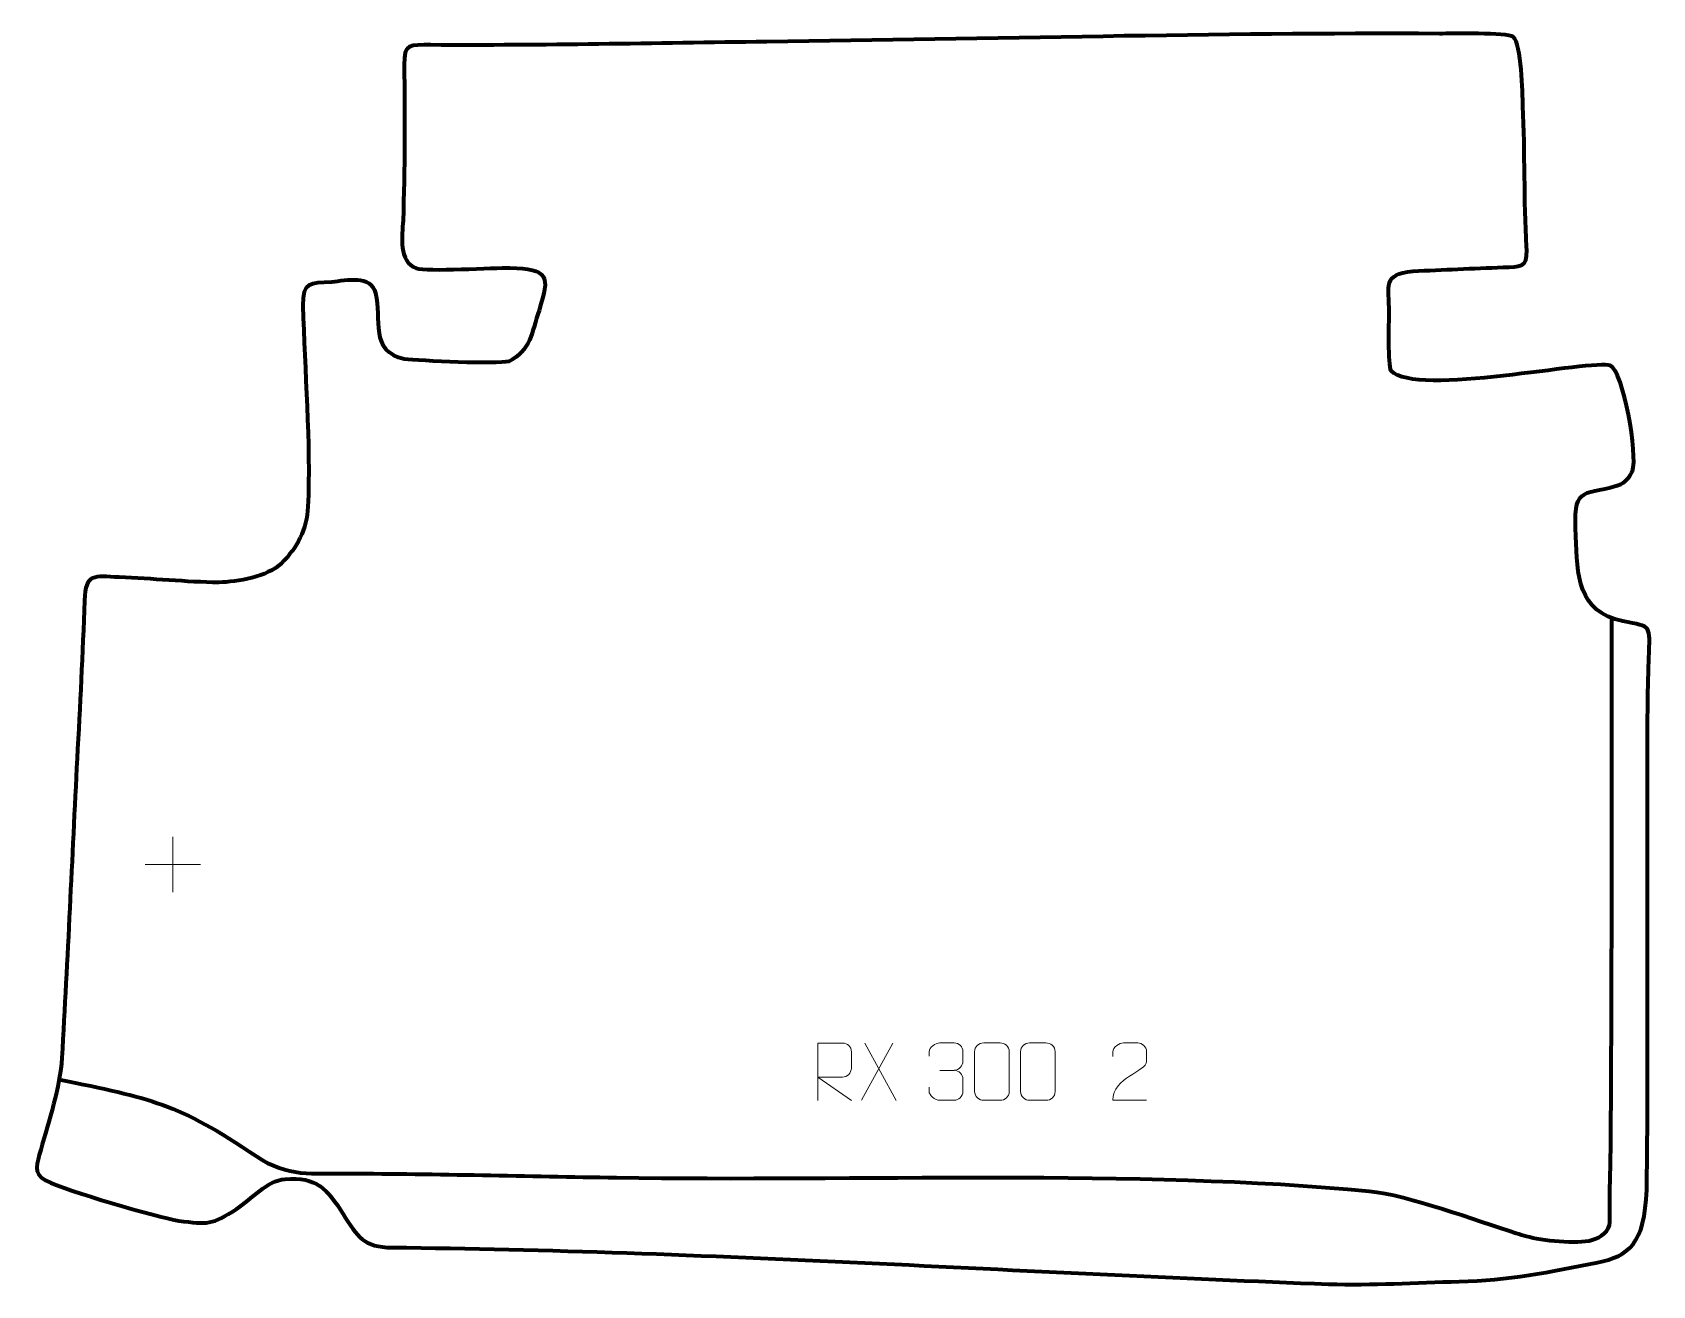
# Model space of a CAD drawing. Header units: millimetres. Extents: x -666 to 40, y 88 to 634.
import ezdxf

# ---------------------------------------------------------------- set-up
doc = ezdxf.new("R2010")
doc.units = ezdxf.units.MM
doc.header["$MEASUREMENT"] = 0
doc.layers.add('layer 2', color=7, linetype='Continuous')
doc.layers.add('layer 3', color=7, linetype='Continuous')

msp = doc.modelspace()

# ---------------------------------------------------------------- linework, layer by layer
at = {"layer": 'layer 2', "color": 140, "lineweight": 158}
msp.add_open_spline([(-654.2912, 178.014), (-614.401, 169.754), (-602.834, 167.7888), (-568.3468, 144.5779), (-568.3468, 144.5779), (-554.6451, 135.3561), (-544.1884, 137.1562), (-528.3461, 137.0817), (-528.3461, 137.0817), (-489.5783, 136.8993), (-450.3613, 135.8936), (-411.5502, 135.2786), (-411.5502, 135.2786), (-308.8349, 133.6511), (-183.8723, 139.0107), (-83.8592, 129.3915), (-83.8592, 129.3915), (-66.7257, 127.7435), (-37.2723, 116.5536), (-19.7301, 111.0829), (-19.7301, 111.0829), (-18.2588, 110.6283), (-16.7834, 110.1918), (-15.3056, 109.7588), (-15.3056, 109.7588), (-9.0873, 107.9481), (6.9569, 106.1974), (13.228, 108.1319), (13.228, 108.1319), (16.9331, 109.2748), (21.0645, 111.7615), (20.9744, 116.0552), (20.9744, 116.0552), (20.7688, 125.8437), (21.2781, 136.8123), (21.3622, 146.7339), (21.3622, 146.7339), (21.9998, 222.0385), (21.7968, 297.396), (21.9072, 372.7069), (21.9072, 372.7069), (21.9104, 374.7294), (21.9136, 376.7521), (21.9165, 378.7747)], degree=3, knots=[0, 0, 0, 0, 0.08333333, 0.08333333, 0.08333333, 0.08333333, 0.16666667, 0.16666667, 0.16666667, 0.16666667, 0.25, 0.25, 0.25, 0.25, 0.33333333, 0.33333333, 0.33333333, 0.33333333, 0.41666667, 0.41666667, 0.41666667, 0.41666667, 0.5, 0.5, 0.5, 0.5, 0.58333333, 0.58333333, 0.58333333, 0.58333333, 0.66666667, 0.66666667, 0.66666667, 0.66666667, 0.75, 0.75, 0.75, 0.75, 0.83333333, 0.83333333, 0.83333333, 0.83333333, 1, 1, 1, 1], dxfattribs=at)
at = {"layer": 'layer 3', "color": 242, "lineweight": 158}
msp.add_open_spline([(25.8078, 437.0733), (25.8078, 437.0733), (24.2323, 436.4582), (24.2323, 436.4582), (24.2323, 436.4582), (8.0409, 432.0217), (5.2549, 436.144), (6.1565, 414.3499), (6.1565, 414.3499), (6.838, 397.5704), (6.8942, 381.4329), (26.6252, 377.4756), (26.6252, 377.4756), (39.6136, 374.8706), (38.4424, 376.0525), (37.9601, 361.3851), (37.9601, 361.3851), (37.0308, 333.1213), (37.4785, 303.5601), (37.4589, 275.1804), (37.4589, 275.1804), (37.4523, 265.6546), (37.4408, 256.129), (37.4114, 246.6033), (37.4114, 246.6033), (37.2933, 207.7828), (37.6989, 168.6723), (37.0612, 129.8913), (37.0612, 129.8913), (36.1965, 106.3992), (29.1384, 101.1021), (15.6392, 98.36), (15.6392, 98.36), (-4.8975, 94.1965), (-23.5364, 90.4594), (-44.5987, 90.0359), (-44.5987, 90.0359), (-63.5218, 89.6563), (-82.5718, 88.2651), (-101.4743, 88.9401), (-101.4743, 88.9401), (-230.9028, 93.5618), (-374.7991, 103.5806), (-509.3263, 104.8356), (-509.3263, 104.8356), (-521.5145, 104.9493), (-524.5297, 109.4539), (-530.6575, 119.4188), (-530.6575, 119.4188), (-537.4807, 130.1588), (-542.1809, 135.7494), (-555.8454, 134.6134), (-555.8454, 134.6134), (-563.6903, 133.9611), (-570.5125, 126.0145), (-576.9613, 121.6878), (-576.9613, 121.6878), (-587.878, 114.5163), (-589.5844, 114.9475), (-602.2005, 116.4545), (-602.2005, 116.4545), (-612.3064, 118.2738), (-650.5508, 129.2792), (-660.0508, 133.9675), (-660.0508, 133.9675), (-665.9367, 137.2788), (-663.983, 141.4131), (-662.3094, 147.3042), (-662.3094, 147.3042), (-658.7781, 159.7335), (-653.8841, 174.6161), (-653.1346, 187.3741), (-653.1346, 187.3741), (-650.5908, 230.6706), (-648.6915, 274.3093), (-646.4571, 317.6586), (-646.4571, 317.6586), (-645.2674, 340.6647), (-644.0623, 363.4369), (-643.2055, 386.469), (-643.2055, 386.469), (-642.7561, 398.549), (-639.3632, 397.0061), (-628.0823, 396.582), (-628.0823, 396.582), (-613.8598, 396.0473), (-598.8169, 394.4654), (-584.8137, 394.3202), (-584.8137, 394.3202), (-576.6101, 394.5734), (-563.6329, 396.7814), (-557.5025, 402.5663), (-557.5025, 402.5663), (-550.5868, 409.4833), (-546.3905, 417.4752), (-545.9436, 427.3003), (-545.9436, 427.3003), (-544.7037, 454.5648), (-547.4522, 487.0422), (-548.0998, 514.8115), (-548.0998, 514.8115), (-548.3405, 525.2934), (-545.1677, 524.4564), (-535.4804, 525.0807), (-535.4804, 525.0807), (-529.4811, 525.7268), (-518.3661, 528.2501), (-516.3738, 520.2157), (-516.3738, 520.2157), (-513.6436, 509.2062), (-519.1418, 494.6111), (-503.9363, 491.5419), (-503.9363, 491.5419), (-497.1627, 490.8013), (-463.3179, 489.1454), (-458.5312, 490.5367), (-458.5312, 490.5367), (-449.2096, 494.7047), (-448.2517, 503.6655), (-445.3187, 512.7421), (-445.3187, 512.7421), (-440.3782, 528.0305), (-441.339, 530.7927), (-457.9564, 531.2504), (-457.9564, 531.2504), (-464.2701, 531.3716), (-494.7687, 529.5632), (-498.7502, 531.0511), (-498.7502, 531.0511), (-506.702, 534.0229), (-504.8109, 545.0596), (-504.5448, 551.9323), (-504.5448, 551.9323), (-503.6815, 574.2223), (-503.7236, 597.2559), (-504.0505, 619.5743), (-504.0505, 619.5743), (-504.1985, 628.8482), (-501.5178, 628.3228), (-492.4278, 628.2699), (-492.4278, 628.2699), (-443.8887, 627.9879), (-394.7366, 629.0934), (-346.1399, 629.6556), (-346.1399, 629.6556), (-248.5804, 630.8232), (-150.6506, 633.6542), (-53.1138, 633.1891), (-53.1138, 633.1891), (-48.209, 633.1741), (-23.5504, 633.7387), (-21.0991, 631.7897), (-21.0991, 631.7897), (-17.3101, 628.7769), (-17.0383, 607.1619), (-16.8439, 601.6886), (-16.8439, 601.6886), (-15.9663, 581.2742), (-16.3647, 560.8242), (-15.2959, 540.4167), (-15.2959, 540.4167), (-15.2959, 540.4167), (-15.2179, 538.9262), (-15.2179, 538.9262), (-15.2179, 538.9262), (-14.7827, 531.2645), (-18.1421, 531.7884), (-25.4635, 531.5105), (-25.4635, 531.5105), (-38.5239, 531.006), (-51.7442, 530.44), (-64.7981, 529.8182), (-64.7981, 529.8182), (-78.24, 528.4291), (-75.0357, 523.611), (-75.1167, 511.6608), (-75.1167, 511.6608), (-75.1441, 507.6146), (-75.641, 489.0401), (-74.2493, 486.5004), (-74.2493, 486.5004), (-63.7341, 474.6588), (13.5018, 491.6391), (21.1847, 488.7017), (21.1847, 488.7017), (26.8015, 486.5542), (33.3785, 449.5233), (30.8214, 442.7944), (30.8214, 442.7944), (29.97, 440.5538), (28.4157, 438.5826), (25.8078, 437.0733)], degree=3, knots=[0, 0, 0, 0, 0.02040816, 0.02040816, 0.02040816, 0.02040816, 0.04081633, 0.04081633, 0.04081633, 0.04081633, 0.06122449, 0.06122449, 0.06122449, 0.06122449, 0.08163265, 0.08163265, 0.08163265, 0.08163265, 0.10204082, 0.10204082, 0.10204082, 0.10204082, 0.12244898, 0.12244898, 0.12244898, 0.12244898, 0.14285714, 0.14285714, 0.14285714, 0.14285714, 0.16326531, 0.16326531, 0.16326531, 0.16326531, 0.18367347, 0.18367347, 0.18367347, 0.18367347, 0.20408163, 0.20408163, 0.20408163, 0.20408163, 0.2244898, 0.2244898, 0.2244898, 0.2244898, 0.24489796, 0.24489796, 0.24489796, 0.24489796, 0.26530612, 0.26530612, 0.26530612, 0.26530612, 0.28571429, 0.28571429, 0.28571429, 0.28571429, 0.30612245, 0.30612245, 0.30612245, 0.30612245, 0.32653061, 0.32653061, 0.32653061, 0.32653061, 0.34693878, 0.34693878, 0.34693878, 0.34693878, 0.36734694, 0.36734694, 0.36734694, 0.36734694, 0.3877551, 0.3877551, 0.3877551, 0.3877551, 0.40816327, 0.40816327, 0.40816327, 0.40816327, 0.42857143, 0.42857143, 0.42857143, 0.42857143, 0.44897959, 0.44897959, 0.44897959, 0.44897959, 0.46938776, 0.46938776, 0.46938776, 0.46938776, 0.48979592, 0.48979592, 0.48979592, 0.48979592, 0.51020408, 0.51020408, 0.51020408, 0.51020408, 0.53061224, 0.53061224, 0.53061224, 0.53061224, 0.55102041, 0.55102041, 0.55102041, 0.55102041, 0.57142857, 0.57142857, 0.57142857, 0.57142857, 0.59183673, 0.59183673, 0.59183673, 0.59183673, 0.6122449, 0.6122449, 0.6122449, 0.6122449, 0.63265306, 0.63265306, 0.63265306, 0.63265306, 0.65306122, 0.65306122, 0.65306122, 0.65306122, 0.67346939, 0.67346939, 0.67346939, 0.67346939, 0.69387755, 0.69387755, 0.69387755, 0.69387755, 0.71428571, 0.71428571, 0.71428571, 0.71428571, 0.73469388, 0.73469388, 0.73469388, 0.73469388, 0.75510204, 0.75510204, 0.75510204, 0.75510204, 0.7755102, 0.7755102, 0.7755102, 0.7755102, 0.79591837, 0.79591837, 0.79591837, 0.79591837, 0.81632653, 0.81632653, 0.81632653, 0.81632653, 0.83673469, 0.83673469, 0.83673469, 0.83673469, 0.85714286, 0.85714286, 0.85714286, 0.85714286, 0.87755102, 0.87755102, 0.87755102, 0.87755102, 0.89795918, 0.89795918, 0.89795918, 0.89795918, 0.91836735, 0.91836735, 0.91836735, 0.91836735, 0.93877551, 0.93877551, 0.93877551, 0.93877551, 0.95918367, 0.95918367, 0.95918367, 0.95918367, 1, 1, 1, 1], dxfattribs=at)
at = {"layer": 'layer 3', "color": 250, "lineweight": 9}
for points in [[(-604.7806, 283.5557), (-604.7806, 283.5557), (-604.7806, 259.5778), (-604.7806, 259.5778)], [(-616.7695, 271.5667), (-616.7695, 271.5667), (-592.7916, 271.5667), (-592.7916, 271.5667)], [(-291.2117, 193.8516), (-291.2117, 193.8516), (-304.9523, 168.9558), (-304.9523, 168.9558)], [(-303.4977, 193.8516), (-303.4977, 193.8516), (-289.7571, 168.8981), (-289.7571, 168.8981)], [(-270.7369, 181.951), (-270.7369, 181.951), (-264.5405, 181.951), (-264.5405, 181.951)]]:
    msp.add_open_spline(points, degree=3, dxfattribs=at)
for points, knots in [([(-323.9595, 168.8981), (-323.9595, 168.8981), (-323.9595, 193.8516), (-323.9595, 193.8516), (-323.9595, 193.8516), (-320.3647, 193.8516), (-316.7692, 193.8516), (-313.174, 193.8516), (-313.174, 193.8516), (-310.8487, 193.8139), (-309.2914, 192.3239), (-309.2955, 189.9575), (-309.2955, 189.9575), (-309.2959, 187.922), (-309.2959, 184.8626), (-309.2955, 182.8266), (-309.2955, 182.8266), (-309.302, 180.9511), (-311.1143, 179.0093), (-313.1238, 178.9902), (-313.1238, 178.9902), (-313.1238, 178.9902), (-323.9595, 178.9902), (-323.9595, 178.9902), (-323.9595, 178.9902), (-323.9595, 178.9902), (-309.3048, 168.8981), (-309.3048, 168.8981)], [0, 0, 0, 0, 0.125, 0.125, 0.125, 0.125, 0.25, 0.25, 0.25, 0.25, 0.375, 0.375, 0.375, 0.375, 0.5, 0.5, 0.5, 0.5, 0.625, 0.625, 0.625, 0.625, 0.75, 0.75, 0.75, 0.75, 1, 1, 1, 1]), ([(-275.4466, 188.1962), (-275.4466, 188.1962), (-275.4466, 190.0534), (-275.4466, 190.0534), (-275.4466, 190.0534), (-275.4609, 191.7953), (-272.7964, 193.9134), (-270.7373, 193.8907), (-270.7373, 193.8907), (-268.6732, 193.8907), (-266.6092, 193.8907), (-264.5455, 193.8907), (-264.5455, 193.8907), (-262.351, 193.8995), (-260.7527, 192.0527), (-260.7083, 190.1406), (-260.7083, 190.1406), (-260.7087, 188.7055), (-260.7087, 187.2704), (-260.7083, 185.8349), (-260.7083, 185.8349), (-260.7569, 184.1814), (-262.3595, 181.9514), (-264.5578, 181.9614), (-264.5578, 181.9614), (-262.3541, 181.9502), (-260.7461, 180.147), (-260.6921, 178.0875), (-260.6921, 178.0875), (-260.6925, 176.3028), (-260.6925, 174.5181), (-260.6921, 172.733), (-260.6921, 172.733), (-260.682, 170.6716), (-262.7369, 168.9085), (-264.5578, 168.9166), (-264.5578, 168.9166), (-266.6231, 168.9169), (-268.6883, 168.9169), (-270.7539, 168.9166), (-270.7539, 168.9166), (-272.9225, 168.9281), (-275.4535, 171.3283), (-275.4721, 172.7901), (-275.4721, 172.7901), (-275.4721, 172.7901), (-275.4721, 174.6987), (-275.4721, 174.6987)], [0, 0, 0, 0, 0.07692308, 0.07692308, 0.07692308, 0.07692308, 0.15384615, 0.15384615, 0.15384615, 0.15384615, 0.23076923, 0.23076923, 0.23076923, 0.23076923, 0.30769231, 0.30769231, 0.30769231, 0.30769231, 0.38461538, 0.38461538, 0.38461538, 0.38461538, 0.46153846, 0.46153846, 0.46153846, 0.46153846, 0.53846154, 0.53846154, 0.53846154, 0.53846154, 0.61538462, 0.61538462, 0.61538462, 0.61538462, 0.69230769, 0.69230769, 0.69230769, 0.69230769, 0.76923077, 0.76923077, 0.76923077, 0.76923077, 0.84615385, 0.84615385, 0.84615385, 0.84615385, 1, 1, 1, 1]), ([(-251.6627, 193.903), (-249.2966, 193.903), (-246.9301, 193.903), (-244.5636, 193.903), (-244.5636, 193.903), (-242.5831, 193.9386), (-240.5571, 192.4443), (-240.53, 190.0022), (-240.53, 190.0022), (-240.5304, 184.2448), (-240.5304, 178.487), (-240.53, 172.7288), (-240.53, 172.7288), (-240.6721, 170.4012), (-242.3785, 168.9189), (-244.5636, 168.9081), (-244.5636, 168.9081), (-246.936, 168.9085), (-249.3084, 168.9085), (-251.6804, 168.9081), (-251.6804, 168.9081), (-253.6389, 168.8025), (-255.6453, 170.6904), (-255.6339, 172.7114), (-255.6339, 172.7114), (-255.6335, 178.492), (-255.6335, 184.2723), (-255.6339, 190.0521), (-255.6339, 190.0521), (-255.6296, 192.1941), (-253.8525, 193.9166), (-251.6627, 193.903)], [0, 0, 0, 0, 0.11111111, 0.11111111, 0.11111111, 0.11111111, 0.22222222, 0.22222222, 0.22222222, 0.22222222, 0.33333333, 0.33333333, 0.33333333, 0.33333333, 0.44444444, 0.44444444, 0.44444444, 0.44444444, 0.55555556, 0.55555556, 0.55555556, 0.55555556, 0.66666667, 0.66666667, 0.66666667, 0.66666667, 0.77777778, 0.77777778, 0.77777778, 0.77777778, 1, 1, 1, 1]), ([(-231.6627, 193.903), (-229.2966, 193.903), (-226.9301, 193.903), (-224.5636, 193.903), (-224.5636, 193.903), (-222.5831, 193.9386), (-220.5571, 192.4443), (-220.53, 190.0022), (-220.53, 190.0022), (-220.5304, 184.2448), (-220.5304, 178.487), (-220.53, 172.7288), (-220.53, 172.7288), (-220.6721, 170.4012), (-222.3785, 168.9189), (-224.5636, 168.9081), (-224.5636, 168.9081), (-226.936, 168.9085), (-229.3084, 168.9085), (-231.6804, 168.9081), (-231.6804, 168.9081), (-233.6389, 168.8025), (-235.6453, 170.6904), (-235.6339, 172.7114), (-235.6339, 172.7114), (-235.6335, 178.492), (-235.6335, 184.2723), (-235.6339, 190.0521), (-235.6339, 190.0521), (-235.6296, 192.1941), (-233.8525, 193.9166), (-231.6627, 193.903)], [0, 0, 0, 0, 0.11111111, 0.11111111, 0.11111111, 0.11111111, 0.22222222, 0.22222222, 0.22222222, 0.22222222, 0.33333333, 0.33333333, 0.33333333, 0.33333333, 0.44444444, 0.44444444, 0.44444444, 0.44444444, 0.55555556, 0.55555556, 0.55555556, 0.55555556, 0.66666667, 0.66666667, 0.66666667, 0.66666667, 0.77777778, 0.77777778, 0.77777778, 0.77777778, 1, 1, 1, 1]), ([(-180.7106, 168.9166), (-185.625, 168.9169), (-190.5394, 168.9169), (-195.4535, 168.9166), (-195.4535, 168.9166), (-195.4535, 178.8489), (-180.8025, 181.4901), (-180.7106, 185.8004), (-180.7106, 185.8004), (-180.7109, 187.2245), (-180.7109, 188.6482), (-180.7106, 190.0715), (-180.7106, 190.0715), (-180.7275, 192.1486), (-182.8503, 193.8734), (-184.5213, 193.8907), (-184.5213, 193.8907), (-186.5945, 193.8903), (-188.6674, 193.8903), (-190.7398, 193.8907), (-190.7398, 193.8907), (-192.5619, 193.9072), (-195.3866, 192.1151), (-195.4535, 190.0215), (-195.4535, 190.0215), (-195.4535, 190.0215), (-195.4535, 187.9667), (-195.4535, 187.9667)], [0, 0, 0, 0, 0.125, 0.125, 0.125, 0.125, 0.25, 0.25, 0.25, 0.25, 0.375, 0.375, 0.375, 0.375, 0.5, 0.5, 0.5, 0.5, 0.625, 0.625, 0.625, 0.625, 0.75, 0.75, 0.75, 0.75, 1, 1, 1, 1])]:
    msp.add_open_spline(points, degree=3, knots=knots, dxfattribs=at)

doc.saveas('drawing.dxf')
